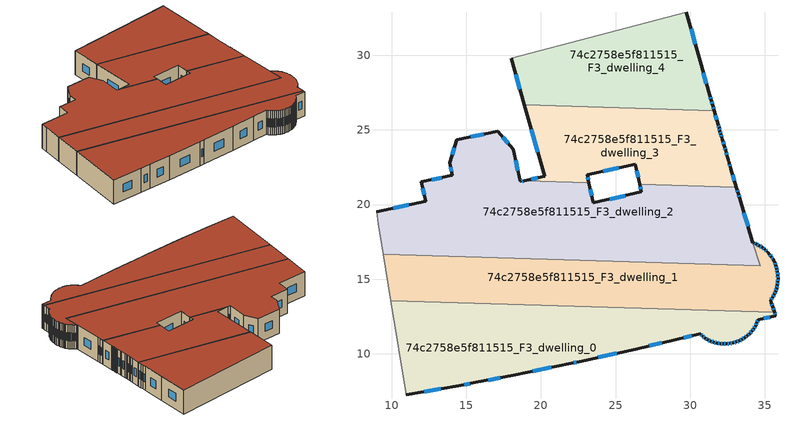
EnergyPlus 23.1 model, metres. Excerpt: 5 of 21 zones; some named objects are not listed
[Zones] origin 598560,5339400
74c2758e5f811515_F3_dwelling_0
 floor to 74c2758e5f811515_F2_dwelling_0 (EU_floor_Construction): 35.65,12.77 35.72,12.57 35.72,12.56 34.55,12.27 34.48,12.08 34.38,11.88 34.27,11.69 34.14,11.52 33.99,11.36 33.83,11.22 33.66,11.08 33.48,10.97 33.28,10.88 33.08,10.79 32.87,10.73 32.66,10.7 32.44,10.67 32.22,10.67 32.01,10.68 31.8,10.72 31.59,10.78 31.39,10.85 31.19,10.95 31.01,11.06 30.83,11.18 30.68,11.33 29.01,10.93 26.35,10.32 22.57,9.48 22.02,9.36 18.13,8.56 15.63,8.08 14.48,7.86 10.98,7.25 9.95,13.55 z9
 wall outside (EU_wall_Construction): 10.98,7.25 14.48,7.86 15.63,8.08 18.13,8.56 22.02,9.36 22.57,9.48 26.35,10.32 29.01,10.93 30.68,11.33 30.83,11.18 31.01,11.06 31.19,10.95 31.39,10.85 31.59,10.78 31.8,10.72 32.01,10.68 32.22,10.67 32.44,10.67 32.66,10.7 32.87,10.73 33.08,10.79 33.28,10.88 33.48,10.97 33.66,11.08 33.83,11.22 33.99,11.36 34.14,11.52 34.27,11.69 34.38,11.88 34.48,12.08 34.55,12.27 35.72,12.56 35.72,12.57 35.65,12.77 z9:12
 wall adiabatic (EU_wall_Construction): 9.95,13.55 10.98,7.25 z9:12
 wall to 74c2758e5f811515_F3_dwelling_1 (EU_wall_Construction): 35.65,12.77 9.95,13.55 z9:12
 window (EU_Window_Construction): 33.54,11.01 33.6,11.05 / 33.35,10.91 33.41,10.94 / 33.15,10.82 33.21,10.85 / 32.94,10.75 33.01,10.77 / 32.73,10.71 32.8,10.72 / 32.52,10.68 32.59,10.69 / 32.3,10.67 32.37,10.67 / 32.08,10.68 32.15,10.67 / 31.87,10.71 31.94,10.7 / 31.66,10.76 31.73,10.74 / 31.46,10.83 31.52,10.8 / 31.26,10.92 31.32,10.89 / 31.07,11.02 31.13,10.99 / 30.89,11.14 30.95,11.1 / 30.73,11.28 30.78,11.23 / 29.58,11.07 30.11,11.19 / 27.26,10.53 28.11,10.73 / 23.86,9.77 25.07,10.04 / 22.21,9.4 22.38,9.44 / 19.45,8.83 20.69,9.09 / 16.48,8.24 17.28,8.4 / 14.87,7.94 15.24,8 / 12.17,7.46 13.29,7.65 / 35.7,12.64 35.67,12.7 / 34.95,12.37 35.32,12.46 / 34.5,12.14 34.53,12.21 / 34.41,11.94 34.45,12.01 / 34.3,11.76 34.34,11.81 / 34.18,11.58 34.22,11.64 / 34.04,11.42 34.09,11.47 / 33.89,11.27 33.94,11.31 / 33.72,11.13 33.77,11.17 z10.02:10.98
 roof outside (EU_roof_Construction): 33.48,10.97 33.66,11.08 33.83,11.22 33.99,11.36 34.14,11.52 34.27,11.69 34.38,11.88 34.48,12.08 34.55,12.27 35.72,12.56 35.72,12.57 35.65,12.77 9.95,13.55 10.98,7.25 14.48,7.86 15.63,8.08 18.13,8.56 22.02,9.36 22.57,9.48 26.35,10.32 29.01,10.93 30.68,11.33 30.83,11.18 31.01,11.06 31.19,10.95 31.39,10.85 31.59,10.78 31.8,10.72 32.01,10.68 32.22,10.67 32.44,10.67 32.66,10.7 32.87,10.73 33.08,10.79 33.28,10.88 z12
74c2758e5f811515_F3_dwelling_1
 floor to 74c2758e5f811515_F2_dwelling_1 (EU_floor_Construction): 35.17,16.85 35.2,16.81 35.21,16.8 35.24,16.76 35.31,16.68 35.44,16.5 35.56,16.33 35.61,16.22 35.66,16.13 35.74,15.92 35.81,15.71 35.85,15.49 35.88,15.27 35.89,15.05 35.87,14.83 35.84,14.61 35.79,14.4 35.72,14.19 35.62,13.99 35.53,13.8 35.4,13.59 35.45,13.43 35.54,13.14 35.63,12.85 35.65,12.77 9.95,13.55 9.44,16.66 34.69,15.89 34.21,17.46 34.24,17.44 34.45,17.36 34.64,17.25 34.83,17.13 35,17 z9
 wall outside (EU_wall_Construction): 35.65,12.77 35.63,12.85 35.54,13.14 35.45,13.43 35.4,13.59 35.53,13.8 35.62,13.99 35.72,14.19 35.79,14.4 35.84,14.61 35.87,14.83 35.89,15.05 35.88,15.27 35.85,15.49 35.81,15.71 35.74,15.92 35.66,16.13 35.61,16.22 35.56,16.33 35.44,16.5 35.31,16.68 35.24,16.76 35.21,16.8 35.2,16.81 35.17,16.85 35,17 34.83,17.13 34.64,17.25 34.45,17.36 34.24,17.44 34.21,17.46 z9:12
 wall adiabatic (EU_wall_Construction): 9.44,16.66 9.95,13.55 z9:12
 wall to 74c2758e5f811515_F3_dwelling_2 (EU_wall_Construction): 34.21,17.46 34.69,15.89 9.44,16.66 z9:12
 window (EU_Window_Construction): 34.38,17.39 34.31,17.41 / 34.57,17.29 34.51,17.32 / 34.77,17.17 34.7,17.21 / 34.94,17.04 34.89,17.09 / 35.11,16.9 35.06,16.95 / 35.4,16.56 35.35,16.62 / 35.52,16.39 35.48,16.44 / 35.71,15.99 35.69,16.06 / 35.78,15.78 35.76,15.85 / 35.83,15.57 35.82,15.64 / 35.87,15.35 35.86,15.42 / 35.89,15.13 35.88,15.2 / 35.88,14.91 35.88,14.98 / 35.85,14.69 35.86,14.76 / 35.81,14.47 35.82,14.54 / 35.74,14.26 35.77,14.33 / 35.66,14.06 35.69,14.12 / 35.56,13.86 35.59,13.92 / 35.44,13.66 35.48,13.73 / 35.51,13.24 35.48,13.33 / 35.6,12.95 35.57,13.04 z10.02:10.98
 roof outside (EU_roof_Construction): 35.65,12.77 35.63,12.85 35.54,13.14 35.45,13.43 35.4,13.59 35.53,13.8 35.62,13.99 35.72,14.19 35.79,14.4 35.84,14.61 35.87,14.83 35.89,15.05 35.88,15.27 35.85,15.49 35.81,15.71 35.74,15.92 35.66,16.13 35.61,16.22 35.56,16.33 35.44,16.5 35.31,16.68 35.24,16.76 35.21,16.8 35.2,16.81 35.17,16.85 35,17 34.83,17.13 34.64,17.25 34.45,17.36 34.24,17.44 34.21,17.46 34.69,15.89 9.44,16.66 9.95,13.55 z12
74c2758e5f811515_F3_dwelling_2
 floor to 74c2758e5f811515_F2_dwelling_2 (EU_floor_Construction): 33.09,21.17 33.12,21.07 33.22,20.75 33.31,20.43 34.18,17.55 34.69,15.89 9.44,16.66 9.11,18.73 8.98,19.53 12.27,20.22 12,21.53 14.06,21.96 13.88,22.8 14.37,24.35 17.09,24.92 18.16,23.71 18.62,21.55 18.89,21.6 23.22,21.47 23.52,20.13 26.73,20.85 26.61,21.37 z9
 wall outside (EU_wall_Construction): 18.89,21.6 18.62,21.55 18.16,23.71 17.09,24.92 14.37,24.35 13.88,22.8 14.06,21.96 12,21.53 12.27,20.22 8.98,19.53 / 26.61,21.37 26.73,20.85 23.52,20.13 23.22,21.47 / 34.21,17.46 34.18,17.55 33.31,20.43 33.22,20.75 33.12,21.07 33.09,21.17 z9:12
 wall adiabatic (EU_wall_Construction): 8.98,19.53 9.11,18.73 9.44,16.66 z9:12
 wall to 74c2758e5f811515_F3_dwelling_3 (EU_wall_Construction): 23.22,21.47 18.89,21.6 / 33.09,21.17 26.61,21.37 z9:12
 window (EU_Window_Construction): 11.15,19.99 10.1,19.77 / 12.09,21.08 12.18,20.67 / 13.36,21.81 12.7,21.67 / 13.94,22.52 14,22.25 / 14.2,23.82 14.05,23.33 / 16.16,24.73 15.29,24.54 / 17.8,24.12 17.46,24.51 / 18.46,22.28 18.32,22.97 / 18.8,21.58 18.71,21.57 / 23.42,20.58 23.32,21.01 / 25.64,20.6 24.61,20.37 / 26.65,21.19 26.69,21.03 / 33.19,20.86 33.16,20.96 / 33.28,20.54 33.25,20.64 / 33.88,18.53 33.61,19.45 z10.02:10.98
 roof outside (EU_roof_Construction): 34.69,15.89 34.18,17.55 33.31,20.43 33.22,20.75 33.12,21.07 33.09,21.17 26.61,21.37 26.73,20.85 23.52,20.13 23.22,21.47 18.89,21.6 18.62,21.55 18.16,23.71 17.09,24.92 14.37,24.35 13.88,22.8 14.06,21.96 12,21.53 12.27,20.22 8.98,19.53 9.11,18.73 9.44,16.66 z12
74c2758e5f811515_F3_dwelling_3
 floor to 74c2758e5f811515_F2_dwelling_3 (EU_floor_Construction): 31.6,26.29 31.87,25.36 31.93,25.15 31.99,24.93 32.06,24.71 32.12,24.5 32.16,24.37 32.31,23.85 32.37,23.63 32.49,23.2 32.51,23.15 32.53,23.09 32.54,23.04 32.56,22.99 32.59,22.88 32.6,22.83 32.62,22.78 32.64,22.72 32.68,22.56 32.7,22.51 32.71,22.46 32.73,22.4 33.09,21.17 26.61,21.37 26.31,22.71 23.1,22 23.22,21.47 18.89,21.6 20.24,21.89 18.88,26.68 z9
 wall outside (EU_wall_Construction): 33.09,21.17 32.73,22.4 32.71,22.46 32.7,22.51 32.68,22.56 32.64,22.72 32.62,22.78 32.6,22.83 32.59,22.88 32.56,22.99 32.54,23.04 32.53,23.09 32.51,23.15 32.49,23.2 32.37,23.63 32.31,23.85 32.16,24.37 32.12,24.5 32.06,24.71 31.99,24.93 31.93,25.15 31.87,25.36 31.6,26.29 / 23.22,21.47 23.1,22 26.31,22.71 26.61,21.37 / 18.88,26.68 20.24,21.89 18.89,21.6 z9:12
 wall to 74c2758e5f811515_F3_dwelling_4 (EU_wall_Construction): 31.6,26.29 18.88,26.68 z9:12
 window (EU_Window_Construction): 32.45,23.35 32.41,23.49 / 32.67,22.62 32.65,22.67 / 32.97,21.59 32.85,21.98 / 26.41,22.26 26.51,21.83 / 24.19,22.24 25.21,22.47 / 23.18,21.65 23.14,21.82 / 19.78,21.79 19.35,21.7 / 19.35,25.05 19.78,23.52 / 31.78,25.68 31.7,25.97 / 31.91,25.22 31.89,25.29 / 31.97,25 31.95,25.07 / 32.04,24.79 32.02,24.86 / 32.1,24.57 32.08,24.64 / 32.26,24.03 32.21,24.19 / 32.35,23.71 32.33,23.78 z10.02:10.98
 roof outside (EU_roof_Construction): 33.09,21.17 32.73,22.4 32.71,22.46 32.7,22.51 32.68,22.56 32.64,22.72 32.62,22.78 32.6,22.83 32.59,22.88 32.56,22.99 32.54,23.04 32.53,23.09 32.51,23.15 32.49,23.2 32.37,23.63 32.31,23.85 32.16,24.37 32.12,24.5 32.06,24.71 31.99,24.93 31.93,25.15 31.87,25.36 31.6,26.29 18.88,26.68 20.24,21.89 18.89,21.6 23.22,21.47 23.1,22 26.31,22.71 26.61,21.37 z12
74c2758e5f811515_F3_dwelling_4
 floor to 74c2758e5f811515_F2_dwelling_4 (EU_floor_Construction): 29.75,32.89 30.67,29.61 31.31,27.31 31.41,26.99 31.5,26.66 31.6,26.29 18.88,26.68 18,29.79 z9
 wall outside (EU_wall_Construction): 31.6,26.29 31.5,26.66 31.41,26.99 31.31,27.31 30.67,29.61 29.75,32.89 / 18,29.79 18.88,26.68 z9:12
 wall adiabatic (EU_wall_Construction): 29.75,32.89 18,29.79 z9:12
 window (EU_Window_Construction): 30.35,30.73 30.06,31.78 / 31.09,28.1 30.89,28.83 / 31.38,27.1 31.35,27.2 / 31.47,26.77 31.44,26.87 / 31.57,26.41 31.54,26.53 / 18.3,28.73 18.58,27.74 z10.02:10.98
 roof outside (EU_roof_Construction): 31.6,26.29 31.5,26.66 31.41,26.99 31.31,27.31 30.67,29.61 29.75,32.89 18,29.79 18.88,26.68 z12
[Building]
EU S2 Campaign: North Axis=0; Terrain=City; Solar Distribution=FullExterior
[Site:Location]
Vienna: Latitude=48; Longitude=16.5; Time Zone=1; Elevation=183
[SizingPeriod:WeatherFileDays]
AnnualSizingPeriod: Begin Month=1; Begin Day of Month=1; End Month=12; End Day of Month=31; Day of Week for Start Day=Monday; Use Weather File Daylight Saving Period=No; Use Weather File Rain and Snow Indicators=No
[MATERIAL]
EU_InternalMass_Material: Roughness=MediumRough; Thickness=0.1; Conductivity=1; Density=1800; Specific Heat=900; Thermal Absorptance=0.9; Solar Absorptance=0.7; Visible Absorptance=0.7
[MATERIAL:NOMASS] Roughness=MediumRough; Thermal Absorptance=0.9; Solar Absorptance=0.7; Visible Absorptance=0.7
Name | Thermal Resistance
EU_wall_NoMass | 0.942466
EU_roof_NoMass | 0.551687
EU_floor_NoMass | 0.66527
[WINDOWMATERIAL:SIMPLEGLAZINGSYSTEM]
EU_Window_SimpleGlazing: UFactor=2.03367; Solar Heat Gain Coefficient=0.65; Visible Transmittance=0.65
[CONSTRUCTION]
EU_wall_Construction: EU_wall_NoMass
EU_roof_Construction: EU_roof_NoMass
EU_floor_Construction: EU_floor_NoMass
EU_Window_Construction: EU_Window_SimpleGlazing
EU_InternalMass_Construction: EU_InternalMass_Material
[ZONE] Type=1; Multiplier=1; Ceiling Height=autocalculate; Floor Area=autocalculate; Part of Total Floor Area=Yes
Name | Volume
74c2758e5f811515_F3_dwelling_0 | 271.947
74c2758e5f811515_F3_dwelling_1 | 244.633
74c2758e5f811515_F3_dwelling_2 | 396.803
74c2758e5f811515_F3_dwelling_3 | 185.052
74c2758e5f811515_F3_dwelling_4 | 183.825
[INTERNALMASS] Construction=EU_InternalMass_Construction
Name | Zone or ZoneList | Surface Area
74c2758e5f811515_F3_dwelling_0_EU_InternalMass | 74c2758e5f811515_F3_dwelling_0 | 90.6485
74c2758e5f811515_F3_dwelling_1_EU_InternalMass | 74c2758e5f811515_F3_dwelling_1 | 81.543
74c2758e5f811515_F3_dwelling_2_EU_InternalMass | 74c2758e5f811515_F3_dwelling_2 | 132.269
74c2758e5f811515_F3_dwelling_3_EU_InternalMass | 74c2758e5f811515_F3_dwelling_3 | 61.6841
74c2758e5f811515_F3_dwelling_4_EU_InternalMass | 74c2758e5f811515_F3_dwelling_4 | 61.273
[OTHEREQUIPMENT] Fuel Type=Electricity; Design Level Calculation Method=Watts/Area; Power per Zone Floor Area=1; Fraction Latent=0; Fraction Radiant=0; Fraction Lost=0; Carbon Dioxide Generation Rate=0; EndUse Subcategory=EU_Step8_InternalGains
Name | Zone or ZoneList or Space or SpaceList | Schedule
EU_Step8_InternalGain_74c2758e5f811515_F3_dwelling_0_f000 | 74c2758e5f811515_F3_dwelling_0 | EU_Step8_GainSchedule_74c2758e5f811515_F3_dwelling_0_f000
EU_Step8_InternalGain_74c2758e5f811515_F3_dwelling_1_f000 | 74c2758e5f811515_F3_dwelling_1 | EU_Step8_GainSchedule_74c2758e5f811515_F3_dwelling_1_f000
EU_Step8_InternalGain_74c2758e5f811515_F3_dwelling_2_f000 | 74c2758e5f811515_F3_dwelling_2 | EU_Step8_GainSchedule_74c2758e5f811515_F3_dwelling_2_f000
EU_Step8_InternalGain_74c2758e5f811515_F3_dwelling_3_f000 | 74c2758e5f811515_F3_dwelling_3 | EU_Step8_GainSchedule_74c2758e5f811515_F3_dwelling_3_f000
EU_Step8_InternalGain_74c2758e5f811515_F3_dwelling_4_f000 | 74c2758e5f811515_F3_dwelling_4 | EU_Step8_GainSchedule_74c2758e5f811515_F3_dwelling_4_f000
[ZONEVENTILATION:DESIGNFLOWRATE] Schedule=EU_AlwaysOn; Design Flow Rate Calculation Method=AirChanges/Hour; Air Changes per Hour=0.530523; Ventilation Type=Natural; Fan Pressure Rise=0; Fan Total Efficiency=1; Constant Term Coefficient=1; Temperature Term Coefficient=0; Velocity Term Coefficient=0; Velocity Squared Term Coefficient=0; Minimum Indoor Temperature=-100; Maximum Indoor Temperature=100; Delta Temperature=-100; Minimum Outdoor Temperature=-100; Maximum Outdoor Temperature=100; Maximum Wind Speed=40
Name | Zone or ZoneList or Space or SpaceList
EU_ConstantAir_74c2758e5f811515_F3_dwelling_0 | 74c2758e5f811515_F3_dwelling_0
EU_ConstantAir_74c2758e5f811515_F3_dwelling_1 | 74c2758e5f811515_F3_dwelling_1
EU_ConstantAir_74c2758e5f811515_F3_dwelling_2 | 74c2758e5f811515_F3_dwelling_2
EU_ConstantAir_74c2758e5f811515_F3_dwelling_3 | 74c2758e5f811515_F3_dwelling_3
EU_ConstantAir_74c2758e5f811515_F3_dwelling_4 | 74c2758e5f811515_F3_dwelling_4
[HVACTEMPLATE:ZONE:IDEALLOADSAIRSYSTEM] System Availability Schedule=EU_AlwaysOn; Maximum Heating Supply Air Temperature=50; Minimum Cooling Supply Air Temperature=13; Maximum Heating Supply Air Humidity Ratio=0.0156; Minimum Cooling Supply Air Humidity Ratio=0.0077; Heating Limit=NoLimit; Cooling Limit=NoLimit; Heating Availability Schedule=EU_AlwaysOn; Cooling Availability Schedule=EU_CoolingOff; Dehumidification Control Type=ConstantSensibleHeatRatio; Cooling Sensible Heat Ratio=0.7; Dehumidification Setpoint=60; Humidification Control Type=None; Humidification Setpoint=30; Outdoor Air Method=None; Outdoor Air Flow Rate per Person=0.00944; Outdoor Air Flow Rate per Zone Floor Area=0; Outdoor Air Flow Rate per Zone=0; Demand Controlled Ventilation Type=None; Outdoor Air Economizer Type=NoEconomizer; Heat Recovery Type=None; Sensible Heat Recovery Effectiveness=0.7; Latent Heat Recovery Effectiveness=0.65
Name | Template Thermostat
74c2758e5f811515_F3_dwelling_0 | EU_HeatOnly_74c2758e5f811515_F3_dwelling_0
74c2758e5f811515_F3_dwelling_1 | EU_HeatOnly_74c2758e5f811515_F3_dwelling_1
74c2758e5f811515_F3_dwelling_2 | EU_HeatOnly_74c2758e5f811515_F3_dwelling_2
74c2758e5f811515_F3_dwelling_3 | EU_HeatOnly_74c2758e5f811515_F3_dwelling_3
74c2758e5f811515_F3_dwelling_4 | EU_HeatOnly_74c2758e5f811515_F3_dwelling_4
[SIZING:ZONE] Zone Cooling Design Supply Air Temperature Input Method=SupplyAirTemperature; Zone Cooling Design Supply Air Temperature=13; Zone Heating Design Supply Air Temperature Input Method=SupplyAirTemperature; Zone Heating Design Supply Air Temperature=50; Zone Cooling Design Supply Air Humidity Ratio=0.008; Zone Heating Design Supply Air Humidity Ratio=0.008; Cooling Design Air Flow Method=DesignDay; Cooling Design Air Flow Rate=0; Cooling Minimum Air Flow per Zone Floor Area=0.000762; Cooling Minimum Air Flow=0; Cooling Minimum Air Flow Fraction=0.2; Heating Design Air Flow Method=DesignDay; Heating Design Air Flow Rate=0; Heating Maximum Air Flow per Zone Floor Area=0.002032; Heating Maximum Air Flow=0.141576; Heating Maximum Air Flow Fraction=0.3; Account for Dedicated Outdoor Air System=No; Dedicated Outdoor Air System Control Strategy=NeutralSupplyAir; Dedicated Outdoor Air Low Setpoint Temperature for Design=autosize; Dedicated Outdoor Air High Setpoint Temperature for Design=autosize; Zone Load Sizing Method=Sensible Load Only No Latent Load; Zone Latent Cooling Design Supply Air Humidity Ratio Input Method=HumidityRatioDifference; Zone Cooling Design Supply Air Humidity Ratio Difference=0.005; Zone Latent Heating Design Supply Air Humidity Ratio Input Method=HumidityRatioDifference; Zone Humidification Design Supply Air Humidity Ratio Difference=0.005
74c2758e5f811515_F3_dwelling_0; 74c2758e5f811515_F3_dwelling_1; 74c2758e5f811515_F3_dwelling_2; 74c2758e5f811515_F3_dwelling_3; 74c2758e5f811515_F3_dwelling_4
[SCHEDULE:CONSTANT]
Name | Hourly Value
EU_AlwaysOn | 1
EU_CoolingOff | 0
[SCHEDULE:FILE] Column Number=1; Rows to Skip at Top=0; Number of Hours of Data=8760; Column Separator=Comma; Interpolate to Timestep=No; Minutes per Item=60; Adjust Schedule for Daylight Savings=Yes
Name | File
EU_Step8_GainSchedule_74c2758e5f811515_F3_dwelling_0_f000 | ../../schedules/74c2758e5f811515/74c2758e5f811515_F3_dwelling_0_f000_gain.csv
EU_Step8_GainSchedule_74c2758e5f811515_F3_dwelling_1_f000 | ../../schedules/74c2758e5f811515/74c2758e5f811515_F3_dwelling_1_f000_gain.csv
EU_Step8_GainSchedule_74c2758e5f811515_F3_dwelling_2_f000 | ../../schedules/74c2758e5f811515/74c2758e5f811515_F3_dwelling_2_f000_gain.csv
EU_Step8_GainSchedule_74c2758e5f811515_F3_dwelling_3_f000 | ../../schedules/74c2758e5f811515/74c2758e5f811515_F3_dwelling_3_f000_gain.csv
EU_Step8_GainSchedule_74c2758e5f811515_F3_dwelling_4_f000 | ../../schedules/74c2758e5f811515/74c2758e5f811515_F3_dwelling_4_f000_gain.csv
